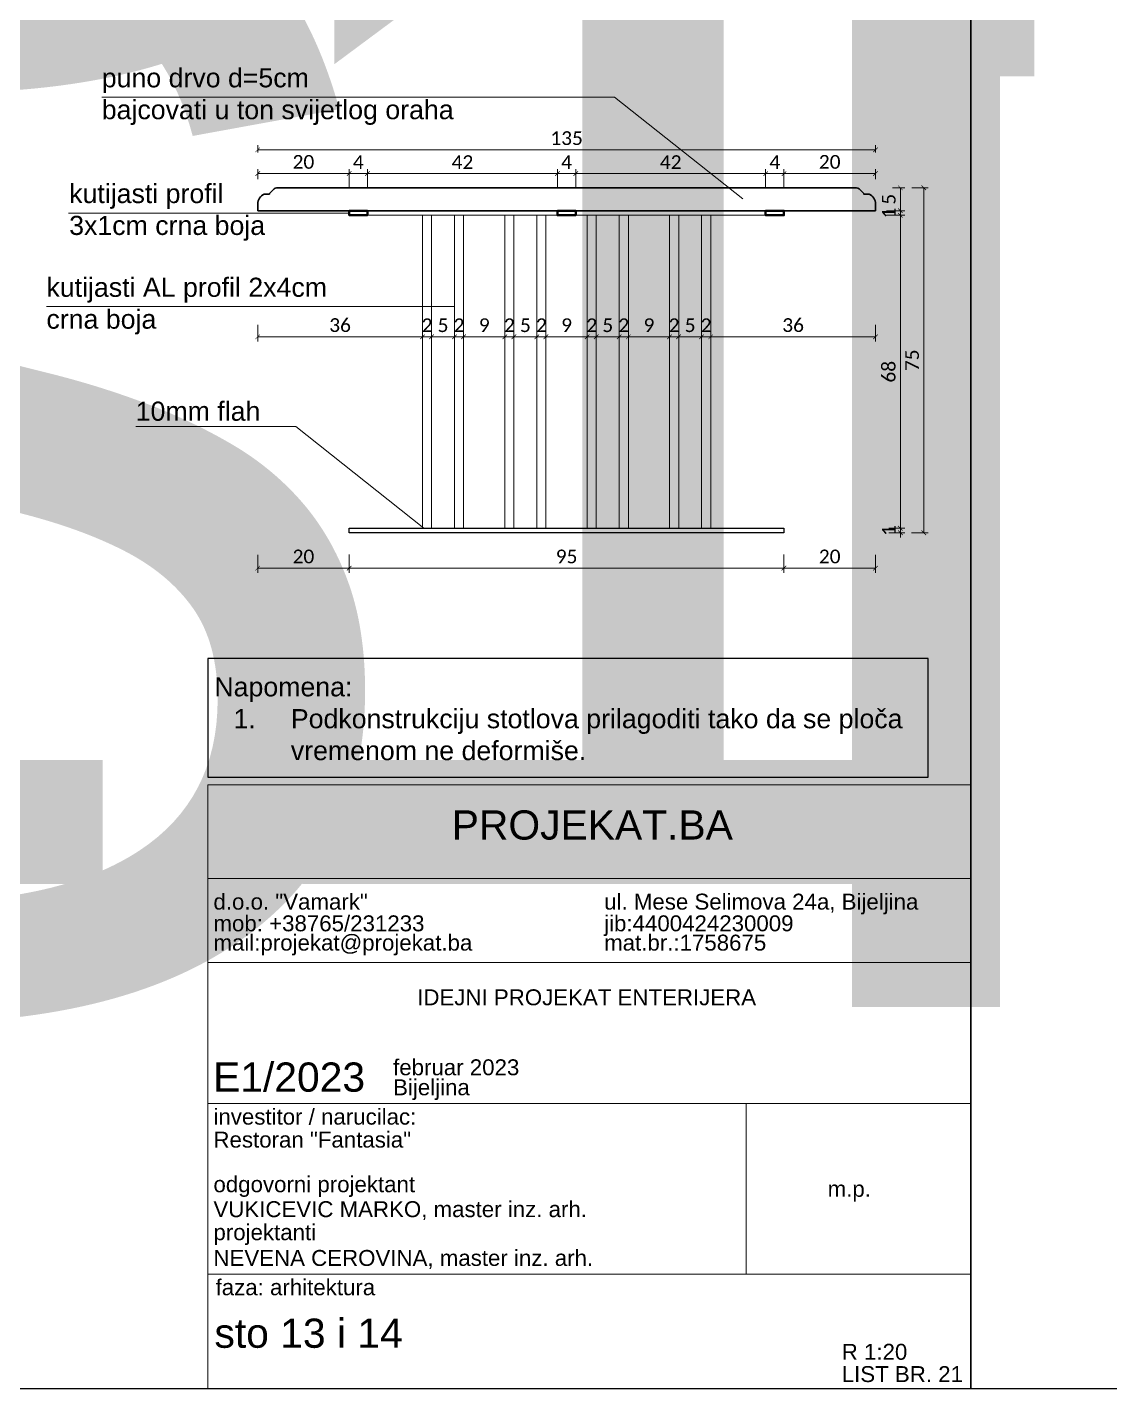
# Model space of a CAD drawing. Header units: centimetres. Extents: x -26724 to 60145, y -23645 to 6771.
# Drawn here: x 16500.5 to 16737.1, y 80.7 to 378.3 of the extents above; entities that cross this region are included whole.
import ezdxf

# ---------------------------------------------------------------- set-up
doc = ezdxf.new("R2010")
doc.units = ezdxf.units.CM
for name, color, linetype, lineweight in [('2.IZGLED', 7, 'Continuous', 13), ('4.KOTE', 88, 'Continuous', 15), ('kote', 7, 'Continuous', 20), ('zid', 7, 'Continuous', 40)]:
    doc.layers.add(name, color=color, linetype=linetype, lineweight=lineweight)
doc.layers.add('3.IZGLED 2', color=7, linetype='Continuous', lineweight=9, true_color=0x4a4a4a)
for name, color, linetype in [('pozicije', 7, 'Continuous'), ('tekst', 7, 'Continuous'), ('tekst @ 50', 7, 'Continuous')]:
    doc.layers.add(name, color=color, linetype=linetype)
doc.styles.add('0.15', font='arial.ttf', dxfattribs={"height": 0.15})
doc.styles.add('Notes', font='arial.ttf', dxfattribs={"height": 3})
doc.styles.get("Standard").update_dxf_attribs({"font": 'calibri.ttf'})
doc.dimstyles.new('ja 1 10', dxfattribs={"dimtxt": 3, "dimasz": 1, "dimexe": 1, "dimexo": 1, "dimgap": 1, "dimtad": 1, "dimdec": 0, "dimtxsty": 'Standard', "dimblk": 'ARCHTICK', "dimcen": 2.5, "dimclrd": 256, "dimclrt": 7, "dimadec": 0, "dimazin": 0, "dimtfac": 1, "dimtdec": 0, "dimtix": 1, "dimtmove": 1, "dimatfit": 3, "dimldrblk": 'ARCHTICK', "dimfxl": 3, "dimfxlon": 1, "dimlwd": 0, "dimlwe": 9, "dimarcsym": 0})

# ---------------------------------------------------------------- blocks, each defined once
blk = doc.blocks.new('*U3233')
at = {"layer": 'tekst @ 50', "ltscale": 0.8, "insert": (15524.97, 441.06), "char_height": 250, "attachment_point": 1, "style": 'Notes'}
blk.add_mtext_dynamic_manual_height_columns('STO 11', width=14532.2271, gutter_width=37500, heights=[0], dxfattribs=at)
blk = doc.blocks.new('*U3234')
at = {"layer": 'tekst @ 50', "ltscale": 0.8, "insert": (16364.97, 617.61), "char_height": 250, "attachment_point": 1, "style": 'Notes'}
blk.add_mtext_dynamic_manual_height_columns('STO 13', width=14532.2271, gutter_width=37500, heights=[0], dxfattribs=at)
blk = doc.blocks.new('*U3235')
at = {"layer": 'tekst @ 50', "ltscale": 0.8, "insert": (16357.47, 414.2), "char_height": 250, "attachment_point": 1, "style": 'Notes'}
blk.add_mtext_dynamic_manual_height_columns('STO 14', width=14532.2271, gutter_width=37500, heights=[0], dxfattribs=at)
blk = doc.blocks.new('_ArchTick')
at = {"color": 0, "linetype": 'ByBlock', "const_width": 0.15}
blk.add_lwpolyline([(-0.5, -0.5), (0.5, 0.5)], dxfattribs=at)
blk = doc.blocks.new('*D73')
at = {"layer": '4.KOTE', "color": 0, "lineweight": 9, "transparency": 16777216}
for p, q in [((16550.88, 350.96), (16550.88, 352.55)), ((16685.91, 350.96), (16685.91, 352.55))]:
    blk.add_line(p, q, dxfattribs=at)
at = {"layer": '4.KOTE', "lineweight": 0, "transparency": 16777216}
blk.add_line((16685.91, 351.55), (16550.88, 351.55), dxfattribs=at)
at = {"layer": 'Defpoints', "color": 0, "transparency": 16777216}
for p in [(16550.88, 351.55), (16550.88, 346.7, 13.5), (16685.91, 346.7, 13.5)]:
    blk.add_point(p, dxfattribs=at)
at = {"layer": '4.KOTE', "lineweight": 0, "transparency": 16777216, "rotation": 180}
blk.add_blockref('_ArchTick', (16550.88, 351.55), dxfattribs=at)
at = {"layer": '4.KOTE', "lineweight": 0, "transparency": 16777216}
blk.add_blockref('_ArchTick', (16685.91, 351.55), dxfattribs=at)
at = {"layer": '4.KOTE', "color": 7, "transparency": 16777216, "insert": (16618.4, 354.09), "char_height": 3, "attachment_point": 5}
blk.add_mtext('135', dxfattribs=at)
blk = doc.blocks.new('*D1435')
at = {"layer": '4.KOTE', "color": 0, "lineweight": 9, "transparency": 16777216}
for p, q in [((16550.88, 345.12), (16550.88, 347.36)), ((16570.88, 343.36), (16570.88, 347.36))]:
    blk.add_line(p, q, dxfattribs=at)
at = {"layer": '4.KOTE', "lineweight": 0, "transparency": 16777216}
blk.add_line((16550.88, 346.36), (16570.88, 346.36), dxfattribs=at)
at = {"layer": 'Defpoints', "color": 0, "transparency": 16777216}
for p in [(16570.88, 346.36), (16550.88, 338.24, 13.5), (16570.88, 337.24)]:
    blk.add_point(p, dxfattribs=at)
at = {"layer": '4.KOTE', "lineweight": 0, "transparency": 16777216, "rotation": 180}
blk.add_blockref('_ArchTick', (16550.88, 346.36), dxfattribs=at)
at = {"layer": '4.KOTE', "lineweight": 0, "transparency": 16777216}
blk.add_blockref('_ArchTick', (16570.88, 346.36), dxfattribs=at)
at = {"layer": '4.KOTE', "color": 7, "transparency": 16777216, "insert": (16560.88, 348.9), "char_height": 3, "attachment_point": 5}
blk.add_mtext('20', dxfattribs=at)
blk = doc.blocks.new('*D1436')
at = {"layer": '4.KOTE', "lineweight": 0, "transparency": 16777216}
for p, q in [((16570.88, 346.36), (16569.88, 346.36)), ((16570.88, 346.36), (16574.88, 346.36)), ((16574.88, 346.36), (16575.88, 346.36))]:
    blk.add_line(p, q, dxfattribs=at)
at = {"layer": '4.KOTE', "color": 0, "lineweight": 9, "transparency": 16777216}
for p, q in [((16570.88, 343.36), (16570.88, 347.36)), ((16574.88, 343.36), (16574.88, 347.36))]:
    blk.add_line(p, q, dxfattribs=at)
at = {"layer": 'Defpoints', "color": 0, "transparency": 16777216}
for p in [(16574.88, 346.36), (16570.88, 337.24), (16574.88, 337.24)]:
    blk.add_point(p, dxfattribs=at)
at = {"layer": '4.KOTE', "lineweight": 0, "transparency": 16777216}
blk.add_blockref('_ArchTick', (16570.88, 346.36), dxfattribs=at)
at = {"layer": '4.KOTE', "lineweight": 0, "transparency": 16777216, "rotation": 180}
blk.add_blockref('_ArchTick', (16574.88, 346.36), dxfattribs=at)
at = {"layer": '4.KOTE', "color": 7, "transparency": 16777216, "insert": (16572.88, 348.87), "char_height": 3, "attachment_point": 5}
blk.add_mtext('4', dxfattribs=at)
blk = doc.blocks.new('*D1438')
at = {"layer": '4.KOTE', "lineweight": 0, "transparency": 16777216}
for p, q in [((16616.4, 346.36), (16615.4, 346.36)), ((16616.4, 346.36), (16620.4, 346.36)), ((16620.4, 346.36), (16621.4, 346.36))]:
    blk.add_line(p, q, dxfattribs=at)
at = {"layer": '4.KOTE', "color": 0, "lineweight": 9, "transparency": 16777216}
for p, q in [((16616.4, 343.36), (16616.4, 347.36)), ((16620.4, 343.36), (16620.4, 347.36))]:
    blk.add_line(p, q, dxfattribs=at)
at = {"layer": 'Defpoints', "color": 0, "transparency": 16777216}
for p in [(16620.4, 346.36), (16616.4, 337.24), (16620.4, 337.24)]:
    blk.add_point(p, dxfattribs=at)
at = {"layer": '4.KOTE', "lineweight": 0, "transparency": 16777216}
blk.add_blockref('_ArchTick', (16616.4, 346.36), dxfattribs=at)
at = {"layer": '4.KOTE', "lineweight": 0, "transparency": 16777216, "rotation": 180}
blk.add_blockref('_ArchTick', (16620.4, 346.36), dxfattribs=at)
at = {"layer": '4.KOTE', "color": 7, "transparency": 16777216, "insert": (16618.4, 348.87), "char_height": 3, "attachment_point": 5}
blk.add_mtext('4', dxfattribs=at)
blk = doc.blocks.new('*D1440')
at = {"layer": '4.KOTE', "lineweight": 0, "transparency": 16777216}
for p, q in [((16661.91, 346.36), (16660.91, 346.36)), ((16661.91, 346.36), (16665.91, 346.36)), ((16665.91, 346.36), (16666.91, 346.36))]:
    blk.add_line(p, q, dxfattribs=at)
at = {"layer": '4.KOTE', "color": 0, "lineweight": 9, "transparency": 16777216}
for p, q in [((16661.91, 343.36), (16661.91, 347.36)), ((16665.91, 343.36), (16665.91, 347.36))]:
    blk.add_line(p, q, dxfattribs=at)
at = {"layer": 'Defpoints', "color": 0, "transparency": 16777216}
for p in [(16665.91, 346.36), (16661.91, 337.24), (16665.91, 337.24)]:
    blk.add_point(p, dxfattribs=at)
at = {"layer": '4.KOTE', "lineweight": 0, "transparency": 16777216}
blk.add_blockref('_ArchTick', (16661.91, 346.36), dxfattribs=at)
at = {"layer": '4.KOTE', "lineweight": 0, "transparency": 16777216, "rotation": 180}
blk.add_blockref('_ArchTick', (16665.91, 346.36), dxfattribs=at)
at = {"layer": '4.KOTE', "color": 7, "transparency": 16777216, "insert": (16663.91, 348.87), "char_height": 3, "attachment_point": 5}
blk.add_mtext('4', dxfattribs=at)
blk = doc.blocks.new('*D1441')
at = {"layer": '4.KOTE', "color": 0, "lineweight": 9, "transparency": 16777216}
for p, q in [((16665.91, 343.36), (16665.91, 347.36)), ((16685.91, 345.12), (16685.91, 347.36))]:
    blk.add_line(p, q, dxfattribs=at)
at = {"layer": '4.KOTE', "lineweight": 0, "transparency": 16777216}
blk.add_line((16665.91, 346.36), (16685.91, 346.36), dxfattribs=at)
at = {"layer": 'Defpoints', "color": 0, "transparency": 16777216}
for p in [(16685.91, 346.36), (16665.91, 337.24), (16685.91, 338.24, 13.5)]:
    blk.add_point(p, dxfattribs=at)
at = {"layer": '4.KOTE', "lineweight": 0, "transparency": 16777216, "rotation": 180}
blk.add_blockref('_ArchTick', (16665.91, 346.36), dxfattribs=at)
at = {"layer": '4.KOTE', "lineweight": 0, "transparency": 16777216}
blk.add_blockref('_ArchTick', (16685.91, 346.36), dxfattribs=at)
at = {"layer": '4.KOTE', "color": 7, "transparency": 16777216, "insert": (16675.91, 348.9), "char_height": 3, "attachment_point": 5}
blk.add_mtext('20', dxfattribs=at)
blk = doc.blocks.new('*D1442')
at = {"layer": '4.KOTE', "color": 0, "lineweight": 9, "transparency": 16777216}
for p, q in [((16550.88, 313.3), (16550.88, 309.68)), ((16586.9, 313.68), (16586.9, 309.68))]:
    blk.add_line(p, q, dxfattribs=at)
at = {"layer": '4.KOTE', "lineweight": 0, "transparency": 16777216}
blk.add_line((16550.88, 310.68), (16586.9, 310.68), dxfattribs=at)
at = {"layer": 'Defpoints', "color": 0, "transparency": 16777216}
for p in [(16550.88, 338.24, 13.5), (16586.9, 334.14), (16586.9, 310.68)]:
    blk.add_point(p, dxfattribs=at)
at = {"layer": '4.KOTE', "lineweight": 0, "transparency": 16777216, "rotation": 180}
blk.add_blockref('_ArchTick', (16550.88, 310.68), dxfattribs=at)
at = {"layer": '4.KOTE', "lineweight": 0, "transparency": 16777216}
blk.add_blockref('_ArchTick', (16586.9, 310.68), dxfattribs=at)
at = {"layer": '4.KOTE', "color": 7, "transparency": 16777216, "insert": (16568.89, 313.22), "char_height": 3, "attachment_point": 5}
blk.add_mtext('36', dxfattribs=at)
blk = doc.blocks.new('*D1443')
at = {"layer": '4.KOTE', "color": 0, "lineweight": 9, "transparency": 16777216}
for p, q in [((16586.9, 313.68), (16586.9, 309.68)), ((16588.9, 312.67), (16588.9, 309.68))]:
    blk.add_line(p, q, dxfattribs=at)
at = {"layer": '4.KOTE', "lineweight": 0, "transparency": 16777216}
for p, q in [((16586.9, 310.68), (16585.9, 310.68)), ((16586.9, 310.68), (16588.9, 310.68)), ((16588.9, 310.68), (16589.9, 310.68))]:
    blk.add_line(p, q, dxfattribs=at)
at = {"layer": 'Defpoints', "color": 0, "transparency": 16777216}
for p in [(16586.9, 334.14), (16588.9, 313.67), (16588.9, 310.68)]:
    blk.add_point(p, dxfattribs=at)
at = {"layer": '4.KOTE', "lineweight": 0, "transparency": 16777216}
blk.add_blockref('_ArchTick', (16586.9, 310.68), dxfattribs=at)
at = {"layer": '4.KOTE', "lineweight": 0, "transparency": 16777216, "rotation": 180}
blk.add_blockref('_ArchTick', (16588.9, 310.68), dxfattribs=at)
at = {"layer": '4.KOTE', "color": 7, "transparency": 16777216, "insert": (16587.9, 313.2), "char_height": 3, "attachment_point": 5}
blk.add_mtext('2', dxfattribs=at)
blk = doc.blocks.new('*D1444')
at = {"layer": '4.KOTE', "color": 0, "lineweight": 9, "transparency": 16777216}
for p, q in [((16588.9, 312.67), (16588.9, 309.68)), ((16593.89, 310.68), (16593.89, 311.68))]:
    blk.add_line(p, q, dxfattribs=at)
at = {"layer": '4.KOTE', "lineweight": 0, "transparency": 16777216}
blk.add_line((16588.9, 310.68), (16593.89, 310.68), dxfattribs=at)
at = {"layer": 'Defpoints', "color": 0, "transparency": 16777216}
for p in [(16588.9, 313.67), (16593.89, 310.68), (16593.89, 310.68)]:
    blk.add_point(p, dxfattribs=at)
at = {"layer": '4.KOTE', "lineweight": 0, "transparency": 16777216, "rotation": 180}
blk.add_blockref('_ArchTick', (16588.9, 310.68), dxfattribs=at)
at = {"layer": '4.KOTE', "lineweight": 0, "transparency": 16777216}
blk.add_blockref('_ArchTick', (16593.89, 310.68), dxfattribs=at)
at = {"layer": '4.KOTE', "color": 7, "transparency": 16777216, "insert": (16591.4, 313.2), "char_height": 3, "attachment_point": 5}
blk.add_mtext('5', dxfattribs=at)
blk = doc.blocks.new('*D1445')
at = {"layer": '4.KOTE', "lineweight": 0, "transparency": 16777216}
for p, q in [((16593.89, 310.68), (16592.89, 310.68)), ((16593.89, 310.68), (16595.89, 310.68)), ((16595.89, 310.68), (16596.89, 310.68))]:
    blk.add_line(p, q, dxfattribs=at)
at = {"layer": '4.KOTE', "color": 0, "lineweight": 9, "transparency": 16777216}
for p, q in [((16593.89, 310.68), (16593.89, 311.68)), ((16595.89, 310.68), (16595.89, 311.68))]:
    blk.add_line(p, q, dxfattribs=at)
at = {"layer": 'Defpoints', "color": 0, "transparency": 16777216}
for p in [(16593.89, 310.68), (16595.89, 310.68), (16595.89, 310.68)]:
    blk.add_point(p, dxfattribs=at)
at = {"layer": '4.KOTE', "lineweight": 0, "transparency": 16777216}
blk.add_blockref('_ArchTick', (16593.89, 310.68), dxfattribs=at)
at = {"layer": '4.KOTE', "lineweight": 0, "transparency": 16777216, "rotation": 180}
blk.add_blockref('_ArchTick', (16595.89, 310.68), dxfattribs=at)
at = {"layer": '4.KOTE', "color": 7, "transparency": 16777216, "insert": (16594.89, 313.2), "char_height": 3, "attachment_point": 5}
blk.add_mtext('2', dxfattribs=at)
blk = doc.blocks.new('*D1446')
at = {"layer": '4.KOTE', "color": 0, "lineweight": 9, "transparency": 16777216}
for p, q in [((16595.89, 310.68), (16595.89, 311.68)), ((16604.9, 310.68), (16604.9, 311.68))]:
    blk.add_line(p, q, dxfattribs=at)
at = {"layer": '4.KOTE', "lineweight": 0, "transparency": 16777216}
blk.add_line((16595.89, 310.68), (16604.9, 310.68), dxfattribs=at)
at = {"layer": 'Defpoints', "color": 0, "transparency": 16777216}
for p in [(16595.89, 310.68), (16604.9, 310.68), (16604.9, 310.68)]:
    blk.add_point(p, dxfattribs=at)
at = {"layer": '4.KOTE', "lineweight": 0, "transparency": 16777216, "rotation": 180}
blk.add_blockref('_ArchTick', (16595.89, 310.68), dxfattribs=at)
at = {"layer": '4.KOTE', "lineweight": 0, "transparency": 16777216}
blk.add_blockref('_ArchTick', (16604.9, 310.68), dxfattribs=at)
at = {"layer": '4.KOTE', "color": 7, "transparency": 16777216, "insert": (16600.4, 313.22), "char_height": 3, "attachment_point": 5}
blk.add_mtext('9', dxfattribs=at)
blk = doc.blocks.new('*D1447')
at = {"layer": '4.KOTE', "lineweight": 0, "transparency": 16777216}
for p, q in [((16604.9, 310.68), (16603.9, 310.68)), ((16604.9, 310.68), (16606.9, 310.68)), ((16606.9, 310.68), (16607.9, 310.68))]:
    blk.add_line(p, q, dxfattribs=at)
at = {"layer": '4.KOTE', "color": 0, "lineweight": 9, "transparency": 16777216}
for p, q in [((16604.9, 310.68), (16604.9, 311.68)), ((16606.9, 310.68), (16606.9, 311.68))]:
    blk.add_line(p, q, dxfattribs=at)
at = {"layer": 'Defpoints', "color": 0, "transparency": 16777216}
for p in [(16604.9, 310.68), (16606.9, 310.68), (16606.9, 310.68)]:
    blk.add_point(p, dxfattribs=at)
at = {"layer": '4.KOTE', "lineweight": 0, "transparency": 16777216}
blk.add_blockref('_ArchTick', (16604.9, 310.68), dxfattribs=at)
at = {"layer": '4.KOTE', "lineweight": 0, "transparency": 16777216, "rotation": 180}
blk.add_blockref('_ArchTick', (16606.9, 310.68), dxfattribs=at)
at = {"layer": '4.KOTE', "color": 7, "transparency": 16777216, "insert": (16605.9, 313.2), "char_height": 3, "attachment_point": 5}
blk.add_mtext('2', dxfattribs=at)
blk = doc.blocks.new('*D1448')
at = {"layer": '4.KOTE', "color": 0, "lineweight": 9, "transparency": 16777216}
for p, q in [((16606.9, 310.68), (16606.9, 311.68)), ((16611.9, 310.68), (16611.9, 311.68))]:
    blk.add_line(p, q, dxfattribs=at)
at = {"layer": '4.KOTE', "lineweight": 0, "transparency": 16777216}
blk.add_line((16606.9, 310.68), (16611.9, 310.68), dxfattribs=at)
at = {"layer": 'Defpoints', "color": 0, "transparency": 16777216}
for p in [(16606.9, 310.68), (16611.9, 310.68), (16611.9, 310.68)]:
    blk.add_point(p, dxfattribs=at)
at = {"layer": '4.KOTE', "lineweight": 0, "transparency": 16777216, "rotation": 180}
blk.add_blockref('_ArchTick', (16606.9, 310.68), dxfattribs=at)
at = {"layer": '4.KOTE', "lineweight": 0, "transparency": 16777216}
blk.add_blockref('_ArchTick', (16611.9, 310.68), dxfattribs=at)
at = {"layer": '4.KOTE', "color": 7, "transparency": 16777216, "insert": (16609.4, 313.2), "char_height": 3, "attachment_point": 5}
blk.add_mtext('5', dxfattribs=at)
blk = doc.blocks.new('*D1449')
at = {"layer": '4.KOTE', "lineweight": 0, "transparency": 16777216}
for p, q in [((16611.9, 310.68), (16610.9, 310.68)), ((16611.9, 310.68), (16613.9, 310.68)), ((16613.9, 310.68), (16614.9, 310.68))]:
    blk.add_line(p, q, dxfattribs=at)
at = {"layer": '4.KOTE', "color": 0, "lineweight": 9, "transparency": 16777216}
for p, q in [((16611.9, 310.68), (16611.9, 311.68)), ((16613.9, 310.68), (16613.9, 311.68))]:
    blk.add_line(p, q, dxfattribs=at)
at = {"layer": 'Defpoints', "color": 0, "transparency": 16777216}
for p in [(16611.9, 310.68), (16613.9, 310.68), (16613.9, 310.68)]:
    blk.add_point(p, dxfattribs=at)
at = {"layer": '4.KOTE', "lineweight": 0, "transparency": 16777216}
blk.add_blockref('_ArchTick', (16611.9, 310.68), dxfattribs=at)
at = {"layer": '4.KOTE', "lineweight": 0, "transparency": 16777216, "rotation": 180}
blk.add_blockref('_ArchTick', (16613.9, 310.68), dxfattribs=at)
at = {"layer": '4.KOTE', "color": 7, "transparency": 16777216, "insert": (16612.9, 313.2), "char_height": 3, "attachment_point": 5}
blk.add_mtext('2', dxfattribs=at)
blk = doc.blocks.new('*D1450')
at = {"layer": '4.KOTE', "color": 0, "lineweight": 9, "transparency": 16777216}
for p, q in [((16613.9, 310.68), (16613.9, 311.68)), ((16622.9, 310.68), (16622.9, 311.68))]:
    blk.add_line(p, q, dxfattribs=at)
at = {"layer": '4.KOTE', "lineweight": 0, "transparency": 16777216}
blk.add_line((16613.9, 310.68), (16622.9, 310.68), dxfattribs=at)
at = {"layer": 'Defpoints', "color": 0, "transparency": 16777216}
for p in [(16613.9, 310.68), (16622.9, 310.68), (16622.9, 310.68)]:
    blk.add_point(p, dxfattribs=at)
at = {"layer": '4.KOTE', "lineweight": 0, "transparency": 16777216, "rotation": 180}
blk.add_blockref('_ArchTick', (16613.9, 310.68), dxfattribs=at)
at = {"layer": '4.KOTE', "lineweight": 0, "transparency": 16777216}
blk.add_blockref('_ArchTick', (16622.9, 310.68), dxfattribs=at)
at = {"layer": '4.KOTE', "color": 7, "transparency": 16777216, "insert": (16618.4, 313.22), "char_height": 3, "attachment_point": 5}
blk.add_mtext('9', dxfattribs=at)
blk = doc.blocks.new('*D1451')
at = {"layer": '4.KOTE', "lineweight": 0, "transparency": 16777216}
for p, q in [((16622.9, 310.68), (16621.9, 310.68)), ((16622.9, 310.68), (16624.9, 310.68)), ((16624.9, 310.68), (16625.9, 310.68))]:
    blk.add_line(p, q, dxfattribs=at)
at = {"layer": '4.KOTE', "color": 0, "lineweight": 9, "transparency": 16777216}
for p, q in [((16622.9, 310.68), (16622.9, 311.68)), ((16624.9, 310.68), (16624.9, 311.68))]:
    blk.add_line(p, q, dxfattribs=at)
at = {"layer": 'Defpoints', "color": 0, "transparency": 16777216}
for p in [(16622.9, 310.68), (16624.9, 310.68), (16624.9, 310.68)]:
    blk.add_point(p, dxfattribs=at)
at = {"layer": '4.KOTE', "lineweight": 0, "transparency": 16777216}
blk.add_blockref('_ArchTick', (16622.9, 310.68), dxfattribs=at)
at = {"layer": '4.KOTE', "lineweight": 0, "transparency": 16777216, "rotation": 180}
blk.add_blockref('_ArchTick', (16624.9, 310.68), dxfattribs=at)
at = {"layer": '4.KOTE', "color": 7, "transparency": 16777216, "insert": (16623.9, 313.2), "char_height": 3, "attachment_point": 5}
blk.add_mtext('2', dxfattribs=at)
blk = doc.blocks.new('*D1452')
at = {"layer": '4.KOTE', "color": 0, "lineweight": 9, "transparency": 16777216}
for p, q in [((16624.9, 310.68), (16624.9, 311.68)), ((16629.9, 310.68), (16629.9, 311.68))]:
    blk.add_line(p, q, dxfattribs=at)
at = {"layer": '4.KOTE', "lineweight": 0, "transparency": 16777216}
blk.add_line((16624.9, 310.68), (16629.9, 310.68), dxfattribs=at)
at = {"layer": 'Defpoints', "color": 0, "transparency": 16777216}
for p in [(16624.9, 310.68), (16629.9, 310.68), (16629.9, 310.68)]:
    blk.add_point(p, dxfattribs=at)
at = {"layer": '4.KOTE', "lineweight": 0, "transparency": 16777216, "rotation": 180}
blk.add_blockref('_ArchTick', (16624.9, 310.68), dxfattribs=at)
at = {"layer": '4.KOTE', "lineweight": 0, "transparency": 16777216}
blk.add_blockref('_ArchTick', (16629.9, 310.68), dxfattribs=at)
at = {"layer": '4.KOTE', "color": 7, "transparency": 16777216, "insert": (16627.4, 313.2), "char_height": 3, "attachment_point": 5}
blk.add_mtext('5', dxfattribs=at)
blk = doc.blocks.new('*D1453')
at = {"layer": '4.KOTE', "lineweight": 0, "transparency": 16777216}
for p, q in [((16629.9, 310.68), (16628.9, 310.68)), ((16629.9, 310.68), (16631.9, 310.68)), ((16631.9, 310.68), (16632.9, 310.68))]:
    blk.add_line(p, q, dxfattribs=at)
at = {"layer": '4.KOTE', "color": 0, "lineweight": 9, "transparency": 16777216}
for p, q in [((16629.9, 310.68), (16629.9, 311.68)), ((16631.9, 310.68), (16631.9, 311.68))]:
    blk.add_line(p, q, dxfattribs=at)
at = {"layer": 'Defpoints', "color": 0, "transparency": 16777216}
for p in [(16629.9, 310.68), (16631.9, 310.68), (16631.9, 310.68)]:
    blk.add_point(p, dxfattribs=at)
at = {"layer": '4.KOTE', "lineweight": 0, "transparency": 16777216}
blk.add_blockref('_ArchTick', (16629.9, 310.68), dxfattribs=at)
at = {"layer": '4.KOTE', "lineweight": 0, "transparency": 16777216, "rotation": 180}
blk.add_blockref('_ArchTick', (16631.9, 310.68), dxfattribs=at)
at = {"layer": '4.KOTE', "color": 7, "transparency": 16777216, "insert": (16630.9, 313.2), "char_height": 3, "attachment_point": 5}
blk.add_mtext('2', dxfattribs=at)
blk = doc.blocks.new('*D1454')
at = {"layer": '4.KOTE', "color": 0, "lineweight": 9, "transparency": 16777216}
for p, q in [((16631.9, 310.68), (16631.9, 311.68)), ((16640.9, 310.12), (16640.9, 311.68))]:
    blk.add_line(p, q, dxfattribs=at)
at = {"layer": '4.KOTE', "lineweight": 0, "transparency": 16777216}
blk.add_line((16631.9, 310.68), (16640.9, 310.68), dxfattribs=at)
at = {"layer": 'Defpoints', "color": 0, "transparency": 16777216}
for p in [(16631.9, 310.68), (16640.9, 310.68), (16640.9, 309.12)]:
    blk.add_point(p, dxfattribs=at)
at = {"layer": '4.KOTE', "lineweight": 0, "transparency": 16777216, "rotation": 180}
blk.add_blockref('_ArchTick', (16631.9, 310.68), dxfattribs=at)
at = {"layer": '4.KOTE', "lineweight": 0, "transparency": 16777216}
blk.add_blockref('_ArchTick', (16640.9, 310.68), dxfattribs=at)
at = {"layer": '4.KOTE', "color": 7, "transparency": 16777216, "insert": (16636.4, 313.22), "char_height": 3, "attachment_point": 5}
blk.add_mtext('9', dxfattribs=at)
blk = doc.blocks.new('*D1455')
at = {"layer": '4.KOTE', "lineweight": 0, "transparency": 16777216}
for p, q in [((16640.9, 310.68), (16639.9, 310.68)), ((16640.9, 310.68), (16642.9, 310.68)), ((16642.9, 310.68), (16643.9, 310.68))]:
    blk.add_line(p, q, dxfattribs=at)
at = {"layer": '4.KOTE', "color": 0, "lineweight": 9, "transparency": 16777216}
for p, q in [((16640.9, 310.12), (16640.9, 311.68)), ((16642.9, 308.56), (16642.9, 311.68))]:
    blk.add_line(p, q, dxfattribs=at)
at = {"layer": 'Defpoints', "color": 0, "transparency": 16777216}
for p in [(16642.9, 310.68), (16640.9, 309.12), (16642.9, 307.56)]:
    blk.add_point(p, dxfattribs=at)
at = {"layer": '4.KOTE', "lineweight": 0, "transparency": 16777216}
blk.add_blockref('_ArchTick', (16640.9, 310.68), dxfattribs=at)
at = {"layer": '4.KOTE', "lineweight": 0, "transparency": 16777216, "rotation": 180}
blk.add_blockref('_ArchTick', (16642.9, 310.68), dxfattribs=at)
at = {"layer": '4.KOTE', "color": 7, "transparency": 16777216, "insert": (16641.9, 313.2), "char_height": 3, "attachment_point": 5}
blk.add_mtext('2', dxfattribs=at)
blk = doc.blocks.new('*D1456')
at = {"layer": '4.KOTE', "color": 0, "lineweight": 9, "transparency": 16777216}
for p, q in [((16642.9, 308.56), (16642.9, 311.68)), ((16647.9, 308.69), (16647.9, 311.68))]:
    blk.add_line(p, q, dxfattribs=at)
at = {"layer": '4.KOTE', "lineweight": 0, "transparency": 16777216}
blk.add_line((16642.9, 310.68), (16647.9, 310.68), dxfattribs=at)
at = {"layer": 'Defpoints', "color": 0, "transparency": 16777216}
for p in [(16647.9, 310.68), (16642.9, 307.56), (16647.9, 307.69)]:
    blk.add_point(p, dxfattribs=at)
at = {"layer": '4.KOTE', "lineweight": 0, "transparency": 16777216, "rotation": 180}
blk.add_blockref('_ArchTick', (16642.9, 310.68), dxfattribs=at)
at = {"layer": '4.KOTE', "lineweight": 0, "transparency": 16777216}
blk.add_blockref('_ArchTick', (16647.9, 310.68), dxfattribs=at)
at = {"layer": '4.KOTE', "color": 7, "transparency": 16777216, "insert": (16645.4, 313.2), "char_height": 3, "attachment_point": 5}
blk.add_mtext('5', dxfattribs=at)
blk = doc.blocks.new('*D1457')
at = {"layer": '4.KOTE', "lineweight": 0, "transparency": 16777216}
for p, q in [((16647.9, 310.68), (16646.9, 310.68)), ((16647.9, 310.68), (16649.9, 310.68)), ((16649.9, 310.68), (16650.9, 310.68))]:
    blk.add_line(p, q, dxfattribs=at)
at = {"layer": '4.KOTE', "color": 0, "lineweight": 9, "transparency": 16777216}
for p, q in [((16647.9, 308.69), (16647.9, 311.68)), ((16649.9, 308.3), (16649.9, 311.68))]:
    blk.add_line(p, q, dxfattribs=at)
at = {"layer": 'Defpoints', "color": 0, "transparency": 16777216}
for p in [(16649.9, 310.68), (16647.9, 307.69), (16649.9, 307.3)]:
    blk.add_point(p, dxfattribs=at)
at = {"layer": '4.KOTE', "lineweight": 0, "transparency": 16777216}
blk.add_blockref('_ArchTick', (16647.9, 310.68), dxfattribs=at)
at = {"layer": '4.KOTE', "lineweight": 0, "transparency": 16777216, "rotation": 180}
blk.add_blockref('_ArchTick', (16649.9, 310.68), dxfattribs=at)
at = {"layer": '4.KOTE', "color": 7, "transparency": 16777216, "insert": (16648.9, 313.2), "char_height": 3, "attachment_point": 5}
blk.add_mtext('2', dxfattribs=at)
blk = doc.blocks.new('*D1458')
at = {"layer": '4.KOTE', "color": 0, "lineweight": 9, "transparency": 16777216}
for p, q in [((16685.91, 313.3), (16685.91, 309.68)), ((16649.9, 308.3), (16649.9, 311.68))]:
    blk.add_line(p, q, dxfattribs=at)
at = {"layer": '4.KOTE', "lineweight": 0, "transparency": 16777216}
blk.add_line((16649.9, 310.68), (16685.91, 310.68), dxfattribs=at)
at = {"layer": 'Defpoints', "color": 0, "transparency": 16777216}
for p in [(16685.91, 338.24, 13.5), (16685.91, 310.68), (16649.9, 307.3)]:
    blk.add_point(p, dxfattribs=at)
at = {"layer": '4.KOTE', "lineweight": 0, "transparency": 16777216, "rotation": 180}
blk.add_blockref('_ArchTick', (16649.9, 310.68), dxfattribs=at)
at = {"layer": '4.KOTE', "lineweight": 0, "transparency": 16777216}
blk.add_blockref('_ArchTick', (16685.91, 310.68), dxfattribs=at)
at = {"layer": '4.KOTE', "color": 7, "transparency": 16777216, "insert": (16667.91, 313.22), "char_height": 3, "attachment_point": 5}
blk.add_mtext('36', dxfattribs=at)
blk = doc.blocks.new('*D1459')
at = {"layer": '4.KOTE', "color": 0, "lineweight": 9, "transparency": 16777216}
for p, q in [((16570.88, 261.45), (16570.88, 259.11)), ((16665.91, 261.45), (16665.91, 259.11))]:
    blk.add_line(p, q, dxfattribs=at)
at = {"layer": '4.KOTE', "lineweight": 0, "transparency": 16777216}
blk.add_line((16570.88, 260.11), (16665.91, 260.11), dxfattribs=at)
at = {"layer": 'Defpoints', "color": 0, "transparency": 16777216}
for p in [(16570.88, 268.84, 13.5), (16665.91, 268.84, 13.5), (16665.91, 260.11)]:
    blk.add_point(p, dxfattribs=at)
at = {"layer": '4.KOTE', "lineweight": 0, "transparency": 16777216, "rotation": 180}
blk.add_blockref('_ArchTick', (16570.88, 260.11), dxfattribs=at)
at = {"layer": '4.KOTE', "lineweight": 0, "transparency": 16777216}
blk.add_blockref('_ArchTick', (16665.91, 260.11), dxfattribs=at)
at = {"layer": '4.KOTE', "color": 7, "transparency": 16777216, "insert": (16618.4, 262.65), "char_height": 3, "attachment_point": 5}
blk.add_mtext('95', dxfattribs=at)
blk = doc.blocks.new('*D1460')
at = {"layer": '4.KOTE', "color": 0, "lineweight": 9, "transparency": 16777216}
for p, q in [((16688.85, 268.84), (16692.35, 268.84)), ((16688.85, 267.84), (16692.35, 267.84))]:
    blk.add_line(p, q, dxfattribs=at)
at = {"layer": '4.KOTE', "lineweight": 0, "transparency": 16777216}
for p, q in [((16691.35, 268.84), (16691.35, 269.84)), ((16691.35, 267.84), (16691.35, 268.84)), ((16691.35, 267.84), (16691.35, 266.84))]:
    blk.add_line(p, q, dxfattribs=at)
at = {"layer": 'Defpoints', "color": 0, "transparency": 16777216}
for p in [(16668.05, 268.84, 13.5), (16691.35, 268.84), (16668.05, 267.84, 13.5)]:
    blk.add_point(p, dxfattribs=at)
at = {"layer": '4.KOTE', "lineweight": 0, "transparency": 16777216}
for p, rotation in [((16691.35, 268.84), 270), ((16691.35, 267.84), 90)]:
    blk.add_blockref('_ArchTick', p, dxfattribs=dict(at, rotation=rotation))
at = {"layer": '4.KOTE', "color": 7, "transparency": 16777216, "insert": (16688.85, 268.34), "char_height": 3, "attachment_point": 5, "rotation": 90}
blk.add_mtext('1', dxfattribs=at)
blk = doc.blocks.new('*D1461')
at = {"layer": '4.KOTE', "color": 0, "lineweight": 9, "transparency": 16777216}
for p, q in [((16688.35, 337.24), (16692.35, 337.24)), ((16688.85, 268.84), (16692.35, 268.84))]:
    blk.add_line(p, q, dxfattribs=at)
at = {"layer": '4.KOTE', "lineweight": 0, "transparency": 16777216}
blk.add_line((16691.35, 268.84), (16691.35, 337.24), dxfattribs=at)
at = {"layer": 'Defpoints', "color": 0, "transparency": 16777216}
for p in [(16668.05, 337.24), (16691.35, 337.24), (16668.05, 268.84, 13.5)]:
    blk.add_point(p, dxfattribs=at)
at = {"layer": '4.KOTE', "lineweight": 0, "transparency": 16777216}
for p, rotation in [((16691.35, 337.24), 90), ((16691.35, 268.84), 270)]:
    blk.add_blockref('_ArchTick', p, dxfattribs=dict(at, rotation=rotation))
at = {"layer": '4.KOTE', "color": 7, "transparency": 16777216, "insert": (16688.81, 303.04), "char_height": 3, "attachment_point": 5, "rotation": 90}
blk.add_mtext('68', dxfattribs=at)
blk = doc.blocks.new('*D1462')
at = {"layer": '4.KOTE', "color": 0, "lineweight": 9, "transparency": 16777216}
for p, q in [((16688.35, 338.24), (16692.35, 338.24)), ((16688.35, 337.24), (16692.35, 337.24))]:
    blk.add_line(p, q, dxfattribs=at)
at = {"layer": '4.KOTE', "lineweight": 0, "transparency": 16777216}
for p, q in [((16691.35, 338.24), (16691.35, 339.24)), ((16691.35, 337.24), (16691.35, 338.24)), ((16691.35, 337.24), (16691.35, 336.24))]:
    blk.add_line(p, q, dxfattribs=at)
at = {"layer": 'Defpoints', "color": 0, "transparency": 16777216}
for p in [(16668.05, 338.24), (16668.05, 337.24), (16691.35, 338.24)]:
    blk.add_point(p, dxfattribs=at)
at = {"layer": '4.KOTE', "lineweight": 0, "transparency": 16777216}
for p, rotation in [((16691.35, 338.24), 270), ((16691.35, 337.24), 90)]:
    blk.add_blockref('_ArchTick', p, dxfattribs=dict(at, rotation=rotation))
at = {"layer": '4.KOTE', "color": 7, "transparency": 16777216, "insert": (16688.85, 337.74), "char_height": 3, "attachment_point": 5, "rotation": 90}
blk.add_mtext('1', dxfattribs=at)
blk = doc.blocks.new('*D1463')
at = {"layer": '4.KOTE', "color": 0, "lineweight": 9, "transparency": 16777216}
for p, q in [((16689.67, 343.24), (16692.35, 343.24)), ((16688.35, 338.24), (16692.35, 338.24))]:
    blk.add_line(p, q, dxfattribs=at)
at = {"layer": '4.KOTE', "lineweight": 0, "transparency": 16777216}
blk.add_line((16691.35, 338.24), (16691.35, 343.24), dxfattribs=at)
at = {"layer": 'Defpoints', "color": 0, "transparency": 16777216}
for p in [(16680.15, 343.24, 13.5), (16691.35, 343.24), (16668.05, 338.24)]:
    blk.add_point(p, dxfattribs=at)
at = {"layer": '4.KOTE', "lineweight": 0, "transparency": 16777216}
for p, rotation in [((16691.35, 343.24), 90), ((16691.35, 338.24), 270)]:
    blk.add_blockref('_ArchTick', p, dxfattribs=dict(at, rotation=rotation))
at = {"layer": '4.KOTE', "color": 7, "transparency": 16777216, "insert": (16688.83, 340.74), "char_height": 3, "attachment_point": 5, "rotation": 90}
blk.add_mtext('5', dxfattribs=at)
blk = doc.blocks.new('*D1464')
at = {"layer": '4.KOTE', "color": 0, "lineweight": 9, "transparency": 16777216}
for p, q in [((16693.85, 343.24), (16697.46, 343.24)), ((16693.78, 267.84), (16697.46, 267.84))]:
    blk.add_line(p, q, dxfattribs=at)
at = {"layer": '4.KOTE', "lineweight": 0, "transparency": 16777216}
blk.add_line((16696.46, 343.24), (16696.46, 267.84), dxfattribs=at)
at = {"layer": 'Defpoints', "color": 0, "transparency": 16777216}
for p in [(16669.28, 343.24, 13.5), (16665.91, 267.84, 13.5), (16696.46, 267.84)]:
    blk.add_point(p, dxfattribs=at)
at = {"layer": '4.KOTE', "lineweight": 0, "transparency": 16777216}
for p, rotation in [((16696.46, 343.24), 90), ((16696.46, 267.84), 270)]:
    blk.add_blockref('_ArchTick', p, dxfattribs=dict(at, rotation=rotation))
at = {"layer": '4.KOTE', "color": 7, "transparency": 16777216, "insert": (16693.93, 305.54), "char_height": 3, "attachment_point": 5, "rotation": 90}
blk.add_mtext('75', dxfattribs=at)
blk = doc.blocks.new('*D1465')
at = {"layer": '4.KOTE', "color": 0, "lineweight": 9, "transparency": 16777216}
for p, q in [((16550.88, 263.05), (16550.88, 259.11)), ((16570.88, 263.11), (16570.88, 259.11))]:
    blk.add_line(p, q, dxfattribs=at)
at = {"layer": '4.KOTE', "lineweight": 0, "transparency": 16777216}
blk.add_line((16550.88, 260.11), (16570.88, 260.11), dxfattribs=at)
at = {"layer": 'Defpoints', "color": 0, "transparency": 16777216}
for p in [(16550.88, 338.24, 13.5), (16570.88, 337.24), (16570.88, 260.11)]:
    blk.add_point(p, dxfattribs=at)
at = {"layer": '4.KOTE', "lineweight": 0, "transparency": 16777216, "rotation": 180}
blk.add_blockref('_ArchTick', (16550.88, 260.11), dxfattribs=at)
at = {"layer": '4.KOTE', "lineweight": 0, "transparency": 16777216}
blk.add_blockref('_ArchTick', (16570.88, 260.11), dxfattribs=at)
at = {"layer": '4.KOTE', "color": 7, "transparency": 16777216, "insert": (16560.88, 262.65), "char_height": 3, "attachment_point": 5}
blk.add_mtext('20', dxfattribs=at)
blk = doc.blocks.new('*D1466')
at = {"layer": '4.KOTE', "color": 0, "lineweight": 9, "transparency": 16777216}
for p, q in [((16665.91, 263.11), (16665.91, 259.11)), ((16685.91, 263.05), (16685.91, 259.11))]:
    blk.add_line(p, q, dxfattribs=at)
at = {"layer": '4.KOTE', "lineweight": 0, "transparency": 16777216}
blk.add_line((16685.91, 260.11), (16665.91, 260.11), dxfattribs=at)
at = {"layer": 'Defpoints', "color": 0, "transparency": 16777216}
for p in [(16665.91, 337.57), (16685.91, 338.07, 13.5), (16665.91, 260.11)]:
    blk.add_point(p, dxfattribs=at)
at = {"layer": '4.KOTE', "lineweight": 0, "transparency": 16777216, "rotation": 180}
blk.add_blockref('_ArchTick', (16665.91, 260.11), dxfattribs=at)
at = {"layer": '4.KOTE', "lineweight": 0, "transparency": 16777216}
blk.add_blockref('_ArchTick', (16685.91, 260.11), dxfattribs=at)
at = {"layer": '4.KOTE', "color": 7, "transparency": 16777216, "insert": (16675.91, 262.65), "char_height": 3, "attachment_point": 5}
blk.add_mtext('20', dxfattribs=at)

msp = doc.modelspace()

# ---------------------------------------------------------------- linework, layer by layer
at = {"layer": '2.IZGLED'}
for p, q in [((16616.4, 337.24), (16574.88, 337.24)), ((16661.91, 337.24), (16620.4, 337.24))]:
    msp.add_line(p, q, dxfattribs=at)
at = {"layer": '2.IZGLED', "lineweight": 25, "ltscale": 50}
for points in [[(16286.73, 674.73), (16706.73, 674.73), (16706.73, 80.73), (16286.73, 80.73)], [(16706.73, 674.73), (17126.73, 674.73), (17126.73, 80.73), (16706.73, 80.73)]]:
    msp.add_lwpolyline(points, close=True, dxfattribs=at)
at = {"layer": '2.IZGLED'}
for points in [[(16586.9, 268.84), (16588.9, 268.84), (16588.9, 337.24), (16586.9, 337.24)], [(16593.89, 268.84), (16595.89, 268.84), (16595.89, 337.24), (16593.89, 337.24)], [(16604.9, 268.84), (16606.9, 268.84), (16606.9, 337.24), (16604.9, 337.24)], [(16611.9, 268.84), (16613.9, 268.84), (16613.9, 337.24), (16611.9, 337.24)], [(16622.9, 268.84), (16624.9, 268.84), (16624.9, 337.24), (16622.9, 337.24)], [(16629.9, 268.84), (16631.9, 268.84), (16631.9, 337.24), (16629.9, 337.24)], [(16640.9, 268.84), (16642.9, 268.84), (16642.9, 337.24), (16640.9, 337.24)], [(16647.9, 268.84), (16649.9, 268.84), (16649.9, 337.24), (16647.9, 337.24)]]:
    msp.add_lwpolyline(points, close=True, dxfattribs=at)
at = {"layer": '3.IZGLED 2'}
for p, q in [((16516.8, 363.08), (16628.87, 363.08)), ((16509.51, 337.74), (16570.88, 337.74)), ((16504.71, 317.29, -13.5), (16593.89, 317.29, -13.5)), ((16524.22, 291.05, -13.5), (16559.2, 291.05, -13.5))]:
    msp.add_line(p, q, dxfattribs=at)
at = {"layer": '3.IZGLED 2', "ltscale": 50}
for p, q in [((16628.87, 363.08), (16656.9, 340.87)), ((16559.2, 291.05, -13.5), (16587.23, 268.84, -13.5))]:
    msp.add_line(p, q, dxfattribs=at)
at = {"layer": 'kote', "color": 0}
for p, q in [((16539.95, 212.73), (16706.73, 212.73)), ((16539.95, 80.73), (16539.95, 212.73)), ((16539.95, 192.25), (16706.73, 192.25)), ((16539.95, 173.9), (16706.73, 173.9)), ((16539.95, 143.07), (16706.73, 143.07)), ((16657.68, 143.07), (16657.68, 105.77)), ((16706.73, 105.77), (16539.95, 105.77))]:
    msp.add_line(p, q, dxfattribs=at)
at = {"layer": 'tekst'}
msp.add_lwpolyline([(16697.43, 240.35), (16539.95, 240.35), (16539.95, 214.43), (16697.43, 214.43)], close=True, dxfattribs=at)
at = {"layer": 'zid', "lineweight": 30, "ltscale": 50}
for p, q in [((16685.91, 338.24, 13.5), (16685.91, 339.7, 13.5)), ((16550.88, 338.24, 13.5), (16685.91, 338.24, 13.5))]:
    msp.add_line(p, q, dxfattribs=at)
at = {"layer": 'zid', "lineweight": 30, "ltscale": 50, "elevation": 13.5}
for points in [[(16550.88, 339.7, -0.297608), (16552.29, 341.86), (16553.46, 341.86), (16553.46, 341.99), (16554.46, 342.99), (16553.46, 341.99), (16553.46, 341.86), (16552.29, 341.86, 0.297608), (16550.88, 339.7), (16550.88, 338.24)], [(16555.01, 343.24), (16555.94, 343.24), (16555.01, 343.24, 0.212524), (16554.46, 342.99, -0.212524), (16555.01, 343.24), (16681.79, 343.24, -0.212524), (16682.34, 342.99), (16683.34, 341.99), (16683.34, 341.86), (16684.51, 341.86, -0.297608), (16685.91, 339.7, 0.297608), (16684.51, 341.86), (16683.34, 341.86), (16683.34, 341.99), (16682.34, 342.99, 0.212524), (16681.79, 343.24), (16680.86, 343.24), (16681.79, 343.24)]]:
    msp.add_lwpolyline(points, format="xyb", dxfattribs=at)
at = {"layer": 'zid'}
for points in [[(16570.88, 338.24), (16574.88, 338.24), (16574.88, 337.24), (16570.88, 337.24), (16570.88, 338.24)], [(16616.4, 338.24), (16620.4, 338.24), (16620.4, 337.24), (16616.4, 337.24), (16616.4, 338.24)], [(16661.91, 338.24), (16665.91, 338.24), (16665.91, 337.24), (16661.91, 337.24), (16661.91, 338.24)]]:
    msp.add_lwpolyline(points, dxfattribs=at)
at = {"layer": 'zid', "lineweight": 25, "ltscale": 12, "elevation": 13.5}
msp.add_lwpolyline([(16570.88, 268.84), (16665.91, 268.84), (16665.91, 267.84), (16570.88, 267.84)], close=True, dxfattribs=at)

# ---------------------------------------------------------------- block references
at = {"layer": 'tekst', "color": 3, "lineweight": 50}
for name in ['*U3234', '*U3233', '*U3235']:
    msp.add_blockref(name, (0, 0), dxfattribs=at)

# ---------------------------------------------------------------- texts
at = {"layer": 'pozicije', "color": 0, "style": '0.15'}
for s, height, p in [('PROJEKAT.BA', 6.3851, (16593.29, 200.78)), ('d.o.o. "Vamark"', 3.4828, (16541.21, 185.47)), ('ul. Mese Selimova 24a, Bijeljina', 3.4828, (16626.61, 185.47)), ('mob: +38765/231233', 3.4828, (16541.21, 180.73)), ('jib:4400424230009', 3.4828, (16626.61, 180.73)), ('mail:projekat@projekat.ba', 3.4828, (16541.21, 176.51)), ('mat.br.:1758675', 3.4828, (16626.61, 176.51)), ('IDEJNI PROJEKAT ENTERIJERA', 3.4828, (16585.75, 164.56)), ('E1/2023', 6.385, (16541.13, 145.67)), ('februar 2023', 3.4828, (16580.48, 149.26)), ('Bijeljina', 3.483, (16580.48, 144.89)), ('investitor / narucilac:', 3.4828, (16541.21, 138.47)), ('Restoran "Fantasia"', 3.4828, (16541.21, 133.45)), ('odgovorni projektant', 3.4828, (16541.21, 123.7)), ('m.p.', 3.483, (16675.46, 122.69)), ('VUKICEVIC MARKO, master inz. arh.', 3.4828, (16541.21, 118.25)), ('projektanti', 3.4828, (16541.21, 113.21)), ('NEVENA CEROVINA, master inz. arh.', 3.4828, (16541.21, 107.59)), ('faza: arhitektura', 3.4828, (16541.68, 101.18)), ('sto 13 i 14', 6.3851, (16541.43, 89.69)), ('R 1:20', 3.483, (16678.54, 87.07)), ('LIST BR. 21', 3.4828, (16678.54, 82.2))]:
    msp.add_text(s, height=height, dxfattribs=at).set_placement(p)
at = {"layer": 'pozicije', "color": 0, "attachment_point": 1, "style": '0.15'}
for s, width, gutter_width, insert, char_height in [('puno drvo d=5cm\\Pbajcovati u ton svijetlog oraha', 123.3358, 12.5, (16516.8, 369.39), 4.1794), ('kutijasti profil {\\fArial|b0|i0|c238|p34;\\P3x1}cm{\\fArial|b0|i0|c238|p34; }crna boja', 152.513, 12.5, (16509.68, 344.09), 4.1794), ('kutijasti AL profil {\\fArial|b0|i0|c238|p34;2}x{\\fArial|b0|i0|c238|p34;4}cm\\Pcrna boja', 123.3358, 12.5, (16504.71, 323.6, -13.5), 4.1794), ('{\\fArial|b0|i0|c238|p34;10}mm flah', 123.3358, 12.5, (16524.22, 296.51, -13.5), 4.1794), ('Napomena: \\P\\pi-12.53807,l16.71743,t16.71743;{\\fArial|b0|i0|c238|p34;1.^IPodkonstrukciju stotlova prilagoditi tako da se ploča vremenom ne deformiše.}', 159.1865, 15, (16541.41, 236.26), 4.17936)]:
    msp.add_mtext_dynamic_manual_height_columns(s, width=width, gutter_width=gutter_width, heights=[0], dxfattribs=dict(at, insert=insert, char_height=char_height))

# ---------------------------------------------------------------- dimensions: what is measured, and where the dimension line sits
at = {"layer": '4.KOTE'}
for base, p1, p2, picture, middle in [((16550.88, 351.55), (16685.91, 346.7, 13.5), (16550.88, 346.7, 13.5), '*D73', (16618.4, 354.09)), ((16570.88, 346.36), (16550.88, 338.24, 13.5), (16570.88, 337.24), '*D1435', (16560.88, 348.9)), ((16574.88, 346.36), (16570.88, 337.24), (16574.88, 337.24), '*D1436', (16572.88, 348.87)), ((16620.4, 346.36), (16616.4, 337.24), (16620.4, 337.24), '*D1438', (16618.4, 348.87)), ((16665.91, 346.36), (16661.91, 337.24), (16665.91, 337.24), '*D1440', (16663.91, 348.87)), ((16685.91, 346.36), (16665.91, 337.24), (16685.91, 338.24, 13.5), '*D1441', (16675.91, 348.9)), ((16586.9, 310.68), (16550.88, 338.24, 13.5), (16586.9, 334.14), '*D1442', (16568.89, 313.22)), ((16570.88, 260.11), (16550.88, 338.24, 13.5), (16570.88, 337.24), '*D1465', (16560.88, 262.65)), ((16685.91, 310.68), (16649.9, 307.3), (16685.91, 338.24, 13.5), '*D1458', (16667.91, 313.22)), ((16665.91, 260.11), (16685.91, 338.07, 13.5), (16665.91, 337.57), '*D1466', (16675.91, 262.65)), ((16588.9, 310.68), (16586.9, 334.14), (16588.9, 313.67), '*D1443', (16587.9, 313.2)), ((16593.89, 310.68), (16588.9, 313.67), (16593.89, 310.68), '*D1444', (16591.4, 313.2)), ((16595.89, 310.68), (16593.89, 310.68), (16595.89, 310.68), '*D1445', (16594.89, 313.2)), ((16604.9, 310.68), (16595.89, 310.68), (16604.9, 310.68), '*D1446', (16600.4, 313.22)), ((16606.9, 310.68), (16604.9, 310.68), (16606.9, 310.68), '*D1447', (16605.9, 313.2)), ((16611.9, 310.68), (16606.9, 310.68), (16611.9, 310.68), '*D1448', (16609.4, 313.2)), ((16613.9, 310.68), (16611.9, 310.68), (16613.9, 310.68), '*D1449', (16612.9, 313.2)), ((16622.9, 310.68), (16613.9, 310.68), (16622.9, 310.68), '*D1450', (16618.4, 313.22)), ((16624.9, 310.68), (16622.9, 310.68), (16624.9, 310.68), '*D1451', (16623.9, 313.2)), ((16629.9, 310.68), (16624.9, 310.68), (16629.9, 310.68), '*D1452', (16627.4, 313.2)), ((16631.9, 310.68), (16629.9, 310.68), (16631.9, 310.68), '*D1453', (16630.9, 313.2)), ((16640.9, 310.68), (16631.9, 310.68), (16640.9, 309.12), '*D1454', (16636.4, 313.22)), ((16642.9, 310.68), (16640.9, 309.12), (16642.9, 307.56), '*D1455', (16641.9, 313.2)), ((16647.9, 310.68), (16642.9, 307.56), (16647.9, 307.69), '*D1456', (16645.4, 313.2)), ((16649.9, 310.68), (16647.9, 307.69), (16649.9, 307.3), '*D1457', (16648.9, 313.2)), ((16665.91, 260.11), (16570.88, 268.84, 13.5), (16665.91, 268.84, 13.5), '*D1459', (16618.4, 262.65))]:
    dim = msp.add_linear_dim(base=base, p1=p1, p2=p2, dimstyle='ja 1 10', dxfattribs=at)
    dim.commit()
    dim.dimension.update_dxf_attribs({"geometry": picture, "text_midpoint": middle})
for base, p1, p2 in [((16616.4, 346.36), (16574.88, 337.24), (16616.4, 337.24)), ((16661.91, 346.36), (16620.4, 337.24), (16661.91, 337.24))]:
    msp.add_linear_dim(base=base, p1=p1, p2=p2, dimstyle='ja 1 10', dxfattribs=at).render()
for base, p1, p2, picture, middle in [((16696.46, 267.84), (16669.28, 343.24, 13.5), (16665.91, 267.84, 13.5), '*D1464', (16693.93, 305.54)), ((16691.35, 343.24), (16668.05, 338.24), (16680.15, 343.24, 13.5), '*D1463', (16688.83, 340.74)), ((16691.35, 338.24), (16668.05, 337.24), (16668.05, 338.24), '*D1462', (16688.85, 337.74)), ((16691.35, 337.24), (16668.05, 268.84, 13.5), (16668.05, 337.24), '*D1461', (16688.81, 303.04)), ((16691.35, 268.84), (16668.05, 267.84, 13.5), (16668.05, 268.84, 13.5), '*D1460', (16688.85, 268.34))]:
    dim = msp.add_linear_dim(base=base, p1=p1, p2=p2, angle=90, dimstyle='ja 1 10', dxfattribs=at)
    dim.commit()
    dim.dimension.update_dxf_attribs({"geometry": picture, "text_midpoint": middle})

doc.saveas('drawing.dxf')
